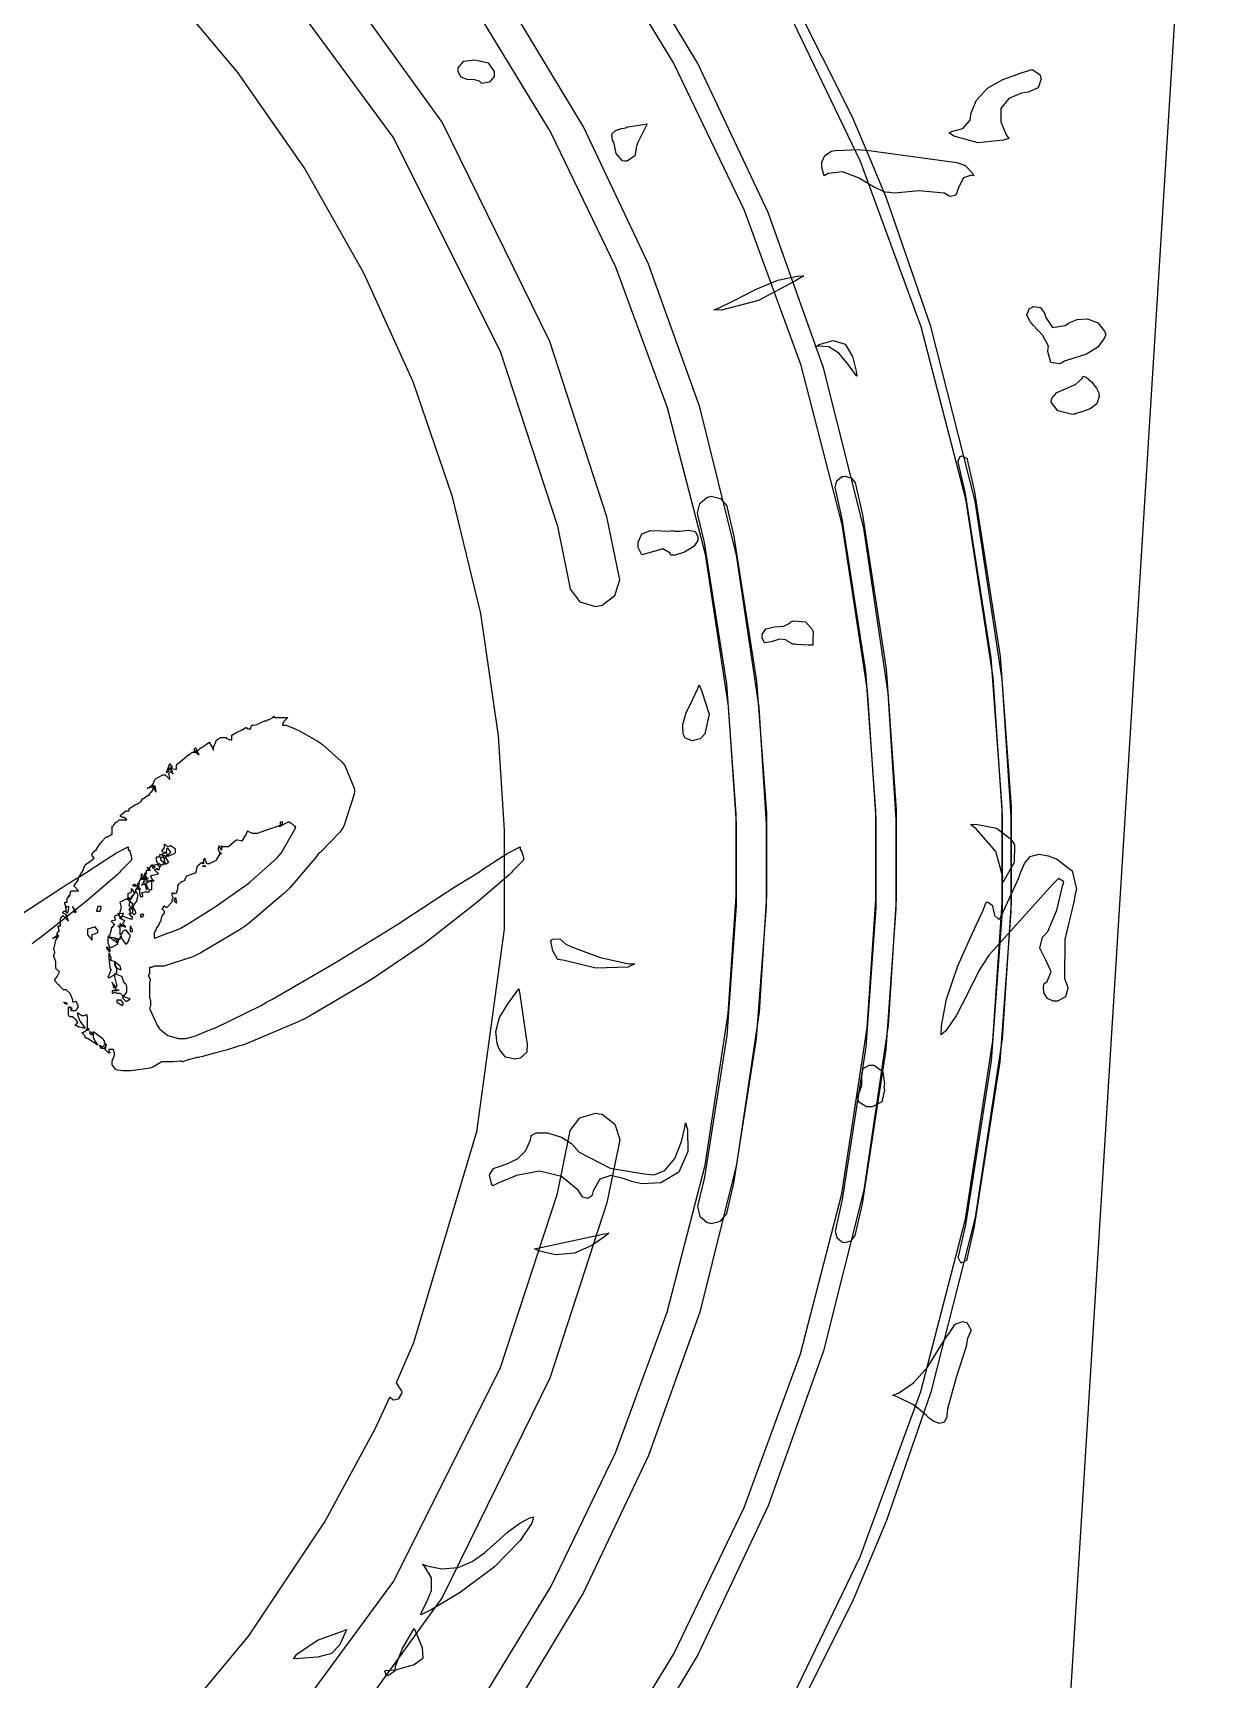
# Model space of a CAD drawing. Extents: x 103 to 248, y 22 to 332.
# Drawn here: x 201.2 to 238, y 112.5 to 164.1 of the extents above; entities that cross this region are included whole.
import ezdxf

# ---------------------------------------------------------------- set-up
doc = ezdxf.new("R2010")
doc.units = 0
doc.header["$MEASUREMENT"] = 0

msp = doc.modelspace()

# ---------------------------------------------------------------- linework, layer by layer
at = {"color": 32}
for points in [[(233.222, 104.21), (237.985, 180.835)], [(205.245, 165.701), (207.618, 162.869), (209.731, 159.826), (211.565, 156.593), (213.104, 153.186), (214.332, 149.619), (215.23, 145.913), (215.781, 142.084), (215.97, 139.132), (215.97, 138.148), (215.97, 136.032), (215.097, 129.678), (213.13, 123.067), (212.585, 121.815), (212.601, 121.788), (212.751, 121.55), (212.761, 121.532), (212.751, 121.48), (212.645, 121.303), (212.505, 121.269), (212.478, 121.285), (212.469, 121.295), (212.395, 121.356), (212.372, 121.356), (211.922, 120.366), (210.358, 117.493), (207.957, 113.885), (205.197, 110.56)]]:
    msp.add_lwpolyline(points, dxfattribs=at)
at = {"color": 7}
for points in [[(208.137, 166.752), (212.515, 160.796), (215.852, 154.107), (217.641, 148.655), (218.017, 146.792), (218.033, 146.685), (218.342, 146.288), (218.828, 146.14), (218.935, 146.156), (219.039, 146.174), (219.436, 146.483), (219.586, 146.968), (219.568, 147.072), (219.188, 148.948), (217.401, 154.442), (214.03, 161.313), (209.547, 167.528)], [(218.652, 167.459), (221.28, 163.134), (223.489, 158.549), (225.253, 153.732), (226.545, 148.708), (227.341, 143.505), (227.612, 139.488), (227.612, 138.148), (227.612, 136.697), (227.294, 132.341), (226.554, 127.555), (226.343, 126.611), (226.333, 126.567), (226.386, 126.365), (226.545, 126.234), (226.59, 126.224), (226.634, 126.216), (226.836, 126.268), (226.967, 126.427), (226.977, 126.471), (227.187, 127.424), (227.929, 132.257), (228.247, 136.677), (228.247, 138.148), (228.247, 139.467), (227.991, 143.422), (227.229, 148.588), (225.975, 153.615), (224.239, 158.477), (222.03, 163.145), (219.362, 167.587)], [(215.022, 164.932), (217.431, 160.973), (219.455, 156.778), (221.073, 152.37), (222.26, 147.773), (222.989, 143.013), (223.238, 139.338), (223.238, 138.113), (223.238, 136.759), (222.942, 132.698), (222.24, 128.262), (222.038, 127.389), (222.02, 127.327), (222.094, 127.04), (222.329, 126.842), (222.39, 126.824), (222.452, 126.807), (222.739, 126.881), (222.938, 127.116), (222.956, 127.176), (223.158, 128.068), (223.876, 132.606), (224.19, 136.736), (224.19, 138.113), (224.19, 139.329), (223.953, 142.978), (223.25, 147.742), (222.093, 152.378), (220.49, 156.859), (218.452, 161.16), (215.99, 165.255)], [(224.747, 165.02), (227.124, 160.089), (229.023, 154.909), (230.415, 149.506), (231.271, 143.91), (231.563, 139.59), (231.563, 138.148), (231.563, 136.588), (231.218, 131.904), (230.416, 126.771), (230.188, 125.765), (230.178, 125.749), (230.265, 125.589), (230.294, 125.589), (230.31, 125.581), (230.47, 125.668), (230.47, 125.695), (230.699, 126.709), (231.501, 131.869), (231.845, 136.579), (231.845, 138.148), (231.845, 139.573), (231.562, 143.847), (230.721, 149.441), (229.329, 154.911), (227.947, 158.929), (227.401, 160.231), (226.868, 161.488), (225.028, 165.158)], [(224.747, 111.442), (227.124, 116.368), (229.023, 121.546), (230.415, 126.944), (231.271, 132.534), (231.563, 136.85), (231.563, 138.289), (231.563, 139.85), (231.218, 144.534), (230.416, 149.667), (230.188, 150.672), (230.178, 150.69), (230.265, 150.848), (230.294, 150.848), (230.31, 150.858), (230.47, 150.771), (230.47, 150.742), (230.699, 149.728), (231.501, 144.569), (231.845, 139.86), (231.845, 138.289), (231.845, 136.865), (231.562, 132.592), (230.721, 126.996), (229.329, 121.526), (227.947, 117.508), (227.401, 116.204), (226.868, 114.949), (225.028, 111.281)], [(218.652, 109.006), (221.28, 113.328), (223.489, 117.909), (225.253, 122.723), (226.545, 127.742), (227.341, 132.939), (227.612, 136.952), (227.612, 138.289), (227.612, 139.741), (227.294, 144.097), (226.554, 148.882), (226.343, 149.824), (226.333, 149.868), (226.386, 150.072), (226.545, 150.205), (226.59, 150.213), (226.634, 150.223), (226.836, 150.169), (226.967, 150.011), (226.977, 149.967), (227.187, 149.014), (227.929, 144.181), (228.247, 139.762), (228.247, 138.289), (228.247, 136.972), (227.991, 133.017), (227.229, 127.85), (225.975, 122.823), (224.239, 117.961), (222.03, 113.294), (219.362, 108.851)], [(215.022, 111.471), (217.431, 115.43), (219.455, 119.625), (221.073, 124.033), (222.26, 128.63), (222.989, 133.39), (223.238, 137.065), (223.238, 138.289), (223.238, 139.644), (222.942, 143.705), (222.24, 148.141), (222.038, 149.013), (222.02, 149.075), (222.094, 149.363), (222.329, 149.561), (222.39, 149.578), (222.452, 149.596), (222.739, 149.521), (222.938, 149.287), (222.956, 149.225), (223.158, 148.335), (223.876, 143.797), (224.19, 139.667), (224.19, 138.289), (224.19, 137.074), (223.953, 133.424), (223.25, 128.661), (222.093, 124.025), (220.49, 119.543), (218.452, 115.243), (215.99, 111.148)], [(200.615, 136.349), (202.15, 137.355), (202.282, 137.443), (202.917, 137.83), (202.996, 137.884), (203.676, 138.325), (203.729, 138.359), (203.781, 138.395), (204.17, 138.598), (204.188, 138.606), (204.188, 138.501), (204.222, 138.501), (204.24, 138.475), (204.294, 138.283), (204.294, 138.219), (204.294, 138.186), (204.192, 138.086), (203.966, 137.857), (203.906, 137.796), (203.843, 137.734), (202.962, 136.966), (202.847, 136.878), (202.741, 136.79), (201.471, 135.785), (201.33, 135.679), (201.188, 135.573)], [(208.137, 109.65), (212.515, 115.606), (215.852, 122.295), (217.641, 127.748), (218.017, 129.61), (218.033, 129.716), (218.342, 130.114), (218.828, 130.263), (218.935, 130.245), (219.039, 130.229), (219.436, 129.92), (219.586, 129.435), (219.568, 129.329), (219.188, 127.455), (217.401, 121.961), (214.03, 115.09), (209.547, 108.875)]]:
    msp.add_lwpolyline(points, dxfattribs=at)
at = {"color": 32}
for points in [[(215.653, 162.807), (215.653, 162.746), (215.507, 162.565), (215.272, 162.527), (215.23, 162.56), (215.192, 162.592), (215.035, 162.632), (214.81, 162.649), (214.618, 162.72), (214.529, 162.889), (214.525, 162.947), (214.525, 163.018), (214.705, 163.227), (214.974, 163.249), (215.018, 163.266), (215.097, 163.257), (215.467, 163.169), (215.66, 162.894), (215.653, 162.807)], [(231.775, 160.796), (231.607, 160.752), (230.813, 160.66), (230.054, 160.868), (229.905, 160.973), (229.975, 161.017), (230.332, 161.115), (230.569, 161.375), (230.576, 161.466), (230.592, 161.605), (230.758, 162.005), (231.112, 162.38), (231.586, 162.643), (231.99, 162.797), (232.128, 162.843), (232.198, 162.869), (232.511, 162.961), (232.742, 162.806), (232.763, 162.737), (232.786, 162.664), (232.692, 162.384), (232.383, 162.252), (232.304, 162.242), (232.169, 162.216), (231.779, 162.052), (231.523, 161.744), (231.524, 161.326), (231.696, 160.919), (231.775, 160.796)], [(219.817, 161.149), (219.851, 161.167), (220.38, 161.247), (220.45, 161.255), (220.414, 161.193), (220.15, 160.674), (220.133, 160.62), (220.115, 160.559), (220.057, 160.251), (219.818, 160.085), (219.745, 160.091), (219.672, 160.098), (219.475, 160.325), (219.418, 160.638), (219.392, 160.69), (219.366, 160.744), (219.344, 160.932), (219.458, 161.053), (219.645, 161.108), (219.775, 161.134), (219.817, 161.149)], [(230.081, 160.055), (230.142, 160.047), (230.407, 159.95), (230.637, 159.712), (230.681, 159.632), (230.605, 159.649), (230.352, 159.563), (230.214, 159.289), (230.114, 159.027), (229.944, 158.978), (229.905, 158.997), (229.745, 159.085), (228.969, 159.156), (228.194, 159.086), (228.035, 159.103), (227.907, 159.115), (227.536, 159.281), (227.065, 159.566), (226.566, 159.753), (226.113, 159.699), (225.99, 159.632), (225.98, 159.659), (225.918, 159.904), (225.918, 159.985), (225.918, 160.055), (226.015, 160.263), (226.217, 160.4), (226.271, 160.408), (226.342, 160.418), (227.083, 160.453), (227.153, 160.444), (227.4, 160.418), (229.833, 160.091), (230.081, 160.055)], [(222.533, 155.435), (222.702, 155.494), (223.191, 155.73), (223.836, 156.07), (224.536, 156.358), (225.149, 156.487), (225.355, 156.493), (225.098, 156.343), (223.93, 155.725), (222.779, 155.426), (222.533, 155.435)], [(234.81, 154.657), (234.776, 154.55), (234.568, 154.258), (234.213, 154.045), (233.811, 153.919), (233.519, 153.823), (233.433, 153.775), (233.367, 153.739), (233.088, 153.781), (233, 154.129), (233.01, 154.234), (233.018, 154.296), (232.838, 154.623), (232.533, 154.95), (232.481, 155.01), (232.445, 155.054), (232.335, 155.271), (232.427, 155.474), (232.481, 155.505), (232.534, 155.537), (232.771, 155.505), (232.894, 155.328), (232.904, 155.292), (232.938, 155.188), (233.142, 154.875), (233.54, 154.944), (233.645, 155.01), (233.706, 155.049), (233.911, 155.125), (234.239, 155.152), (234.561, 155.021), (234.772, 154.758), (234.81, 154.657)], [(227.013, 153.352), (226.937, 153.447), (226.723, 153.745), (226.452, 154.076), (226.133, 154.275), (225.807, 154.296), (225.708, 154.27), (225.838, 154.342), (226.278, 154.47), (226.65, 154.354), (226.877, 153.967), (226.989, 153.508), (227.013, 153.352)], [(233.821, 152.153), (233.733, 152.163), (233.309, 152.263), (233.101, 152.538), (233.116, 152.612), (233.131, 152.677), (233.284, 152.842), (233.569, 152.969), (233.874, 153.103), (234.069, 153.279), (234.104, 153.352), (234.105, 153.356), (234.195, 153.325), (234.363, 153.176), (234.524, 152.976), (234.597, 152.835), (234.597, 152.789), (234.601, 152.716), (234.53, 152.487), (234.328, 152.326), (234.067, 152.239), (233.878, 152.182), (233.821, 152.153)], [(221.228, 148.519), (221.281, 148.499), (221.471, 148.501), (221.737, 148.529), (221.949, 148.491), (222.038, 148.328), (222.038, 148.273), (222.038, 148.209), (221.905, 148.016), (221.615, 147.837), (221.323, 147.742), (221.192, 147.744), (221.192, 147.744), (221.17, 147.808), (220.937, 147.948), (220.587, 147.836), (220.284, 147.759), (220.165, 147.987), (220.169, 148.06), (220.169, 148.15), (220.279, 148.416), (220.552, 148.515), (220.898, 148.503), (221.149, 148.499), (221.228, 148.519)], [(224.826, 145.062), (224.79, 145.098), (224.594, 145.114), (224.331, 145.028), (224.12, 144.994), (224.046, 145.154), (224.05, 145.204), (224.05, 145.263), (224.167, 145.44), (224.437, 145.499), (224.733, 145.526), (224.911, 145.616), (224.932, 145.661), (225.036, 145.689), (225.403, 145.653), (225.61, 145.442), (225.637, 145.38), (225.645, 145.346), (225.637, 145.028), (225.637, 144.921), (225.495, 144.921), (225.116, 144.948), (225.072, 144.956), (225.01, 144.956), (224.842, 145.054), (224.826, 145.062)], [(222.144, 142.029), (222.108, 141.994), (221.852, 141.927), (221.631, 142.019), (221.615, 142.063), (221.58, 142.15), (221.562, 142.442), (221.672, 142.809), (221.867, 143.21), (222.031, 143.565), (222.074, 143.687), (222.152, 143.51), (222.385, 142.765), (222.249, 142.143), (222.144, 142.029)], [(230.576, 139.311), (230.743, 139.321), (231.386, 139.193), (231.819, 138.87), (231.881, 138.782), (231.951, 138.668), (231.947, 138.118), (231.641, 137.583), (231.563, 137.477), (231.589, 137.663), (231.372, 138.461), (230.753, 139.171), (230.576, 139.311)], [(233.856, 137.124), (233.812, 136.887), (233.533, 135.705), (233.521, 134.488), (233.609, 134.232), (233.626, 134.171), (233.547, 133.911), (233.303, 133.773), (233.222, 133.773), (233.161, 133.773), (232.982, 133.852), (232.876, 134.029), (232.864, 134.221), (232.886, 134.322), (232.904, 134.338), (232.978, 134.393), (233.102, 134.699), (232.93, 135.057), (232.744, 135.435), (232.831, 135.783), (232.904, 135.855), (233, 135.953), (233.282, 136.619), (233.459, 137.372), (233.503, 137.513), (233.485, 137.523), (233.335, 137.611), (233.327, 137.619), (233.159, 137.434), (231.448, 135.547), (231.282, 135.36), (231.152, 135.219), (230.839, 134.725), (230.496, 134.025), (230.139, 133.332), (229.798, 132.848), (229.658, 132.715), (229.664, 132.996), (229.818, 133.832), (230.178, 134.877), (230.63, 135.88), (230.969, 136.626), (231.069, 136.878), (231.119, 136.87), (231.258, 136.776), (231.294, 136.613), (231.322, 136.452), (231.445, 136.357), (231.492, 136.349), (231.545, 136.455), (232.084, 137.637), (232.128, 137.76), (232.157, 137.844), (232.267, 138.086), (232.449, 138.303), (232.718, 138.38), (233.021, 138.326), (233.116, 138.289), (233.265, 138.228), (233.764, 137.854), (233.89, 137.284), (233.856, 137.124)], [(217.452, 135.679), (217.485, 135.719), (217.712, 135.727), (217.902, 135.555), (217.946, 135.537), (218.113, 135.467), (218.977, 135.146), (219.877, 134.947), (220.063, 134.938), (219.851, 134.841), (218.837, 134.809), (217.857, 135.044), (217.664, 135.078), (217.636, 135.088), (217.492, 135.352), (217.434, 135.653), (217.452, 135.679)], [(216.676, 132.504), (216.684, 132.442), (216.68, 132.173), (216.47, 131.991), (216.393, 131.975), (216.313, 131.957), (216.014, 132.019), (215.82, 132.257), (215.794, 132.328), (215.748, 132.442), (215.704, 132.818), (215.82, 133.258), (216.082, 133.692), (216.342, 134.045), (216.429, 134.162), (216.455, 133.995), (216.658, 132.628), (216.676, 132.504)], [(227.401, 130.458), (227.32, 130.458), (227.079, 130.604), (227.018, 130.857), (227.048, 130.881), (227.096, 130.925), (227.168, 131.138), (227.167, 131.428), (227.211, 131.665), (227.405, 131.763), (227.471, 131.763), (227.56, 131.763), (227.824, 131.56), (227.876, 131.181), (227.858, 131.093), (227.885, 130.987), (227.801, 130.616), (227.5, 130.458), (227.401, 130.458)], [(218.157, 129.223), (218.316, 129.046), (219.29, 128.545), (220.352, 128.359), (220.556, 128.341), (220.665, 128.335), (221.004, 128.47), (221.314, 128.848), (221.518, 129.377), (221.623, 129.815), (221.651, 129.963), (221.706, 129.749), (221.719, 129.067), (221.442, 128.421), (220.88, 128.079), (220.282, 128.05), (220.097, 128.094), (219.994, 128.115), (219.694, 128.217), (219.304, 128.311), (218.966, 128.199), (218.754, 127.836), (218.722, 127.706), (218.713, 127.679), (218.589, 127.595), (218.43, 127.637), (218.405, 127.67), (218.281, 127.847), (217.766, 128.28), (217.077, 128.451), (216.355, 128.311), (215.797, 128.078), (215.617, 127.988), (215.573, 128.05), (215.507, 128.337), (215.634, 128.535), (215.688, 128.552), (215.777, 128.585), (216.053, 128.677), (216.385, 128.836), (216.65, 129.099), (216.796, 129.427), (216.818, 129.54), (216.818, 129.567), (216.966, 129.65), (217.328, 129.646), (217.769, 129.511), (218.08, 129.312), (218.157, 129.223)], [(216.922, 126.012), (217.117, 126.056), (219.057, 126.472), (219.251, 126.507), (219.126, 126.401), (218.718, 126.117), (218.166, 125.876), (217.574, 125.827), (217.074, 125.943), (216.922, 126.012)], [(230.47, 123.155), (230.434, 122.953), (230.125, 121.987), (229.851, 121.003), (229.835, 120.79), (229.829, 120.738), (229.751, 120.583), (229.591, 120.545), (229.412, 120.613), (229.3, 120.69), (229.27, 120.72), (229.199, 120.792), (228.811, 121.113), (228.282, 121.382), (228.141, 121.426), (228.315, 121.496), (228.793, 121.819), (229.234, 122.318), (229.569, 122.855), (229.811, 123.246), (229.905, 123.366), (229.939, 123.41), (230.099, 123.649), (230.339, 123.742), (230.4, 123.719), (230.46, 123.702), (230.592, 123.464), (230.478, 123.2), (230.47, 123.155)], [(213.36, 114.547), (213.394, 114.647), (213.534, 114.934), (213.695, 115.314), (213.697, 115.708), (213.488, 116.05), (213.395, 116.134), (213.541, 116.08), (214.011, 115.992), (214.526, 116.034), (214.964, 116.217), (215.353, 116.493), (215.714, 116.816), (216.074, 117.142), (216.457, 117.424), (216.775, 117.584), (216.888, 117.615), (216.833, 117.419), (216.47, 116.878), (215.666, 116.056), (214.591, 115.245), (213.677, 114.7), (213.36, 114.547)], [(211.031, 114.088), (210.979, 113.964), (210.807, 113.599), (210.559, 113.339), (210.133, 113.226), (209.562, 113.182), (209.374, 113.171), (209.478, 113.313), (210.122, 113.749), (210.871, 114.027), (211.031, 114.088)], [(212.549, 112.819), (212.549, 112.819), (212.549, 112.819), (212.549, 112.819), (212.549, 112.819), (212.549, 112.819), (212.549, 112.819), (212.539, 112.784), (212.328, 112.634), (212.302, 112.642), (212.284, 112.642), (212.232, 112.783), (212.232, 112.783), (212.248, 112.801), (212.513, 112.828), (212.549, 112.819), (212.549, 112.819), (212.549, 112.819), (212.549, 112.819), (212.565, 112.943), (212.781, 113.498), (213.086, 114.019), (213.148, 114.124), (213.214, 113.976), (213.396, 113.524), (213.417, 113.181), (213.152, 112.984), (212.7, 112.854), (212.549, 112.819)]]:
    msp.add_lwpolyline(points, close=True, dxfattribs=at)
at = {"color": 7}
for points in [[(205.529, 141.075), (205.537, 141.067), (205.662, 141.041), (205.705, 141.041), (205.705, 141.059), (205.705, 141.099), (205.705, 141.111), (205.705, 141.129), (205.705, 141.169), (205.705, 141.181), (206.092, 141.5), (206.119, 141.5), (206.189, 141.562), (206.199, 141.57), (206.235, 141.57), (206.235, 141.57), (206.269, 141.57), (206.269, 141.57), (206.269, 141.57), (206.295, 141.57), (206.305, 141.57), (206.305, 141.57), (206.39, 141.496), (206.411, 141.5), (206.339, 141.604), (206.365, 141.604), (206.445, 141.684), (206.445, 141.71), (206.48, 141.71), (206.569, 141.773), (206.587, 141.781), (206.604, 141.791), (206.718, 141.879), (206.728, 141.887), (206.728, 141.887), (206.842, 141.684), (206.868, 141.64), (206.868, 141.72), (206.956, 141.949), (206.974, 141.957), (206.991, 141.967), (207.085, 142.029), (207.117, 142.029), (207.133, 142.029), (207.173, 142.029), (207.187, 142.029), (207.203, 142.029), (207.243, 142.029), (207.257, 142.029), (207.257, 142.011), (207.389, 141.957), (207.433, 141.957), (207.433, 141.975), (207.433, 142.016), (207.433, 142.029), (207.433, 142.047), (207.433, 142.087), (207.433, 142.099), (207.441, 142.109), (207.592, 142.197), (207.61, 142.205), (207.626, 142.215), (207.741, 142.267), (207.75, 142.276), (207.768, 142.276), (207.812, 142.302), (207.822, 142.31), (207.822, 142.32), (207.874, 142.346), (207.892, 142.346), (207.892, 142.338), (207.945, 142.31), (207.963, 142.31), (208.033, 142.31), (208.033, 142.346), (208.069, 142.416), (208.113, 142.416), (208.227, 142.444), (208.245, 142.452), (208.262, 142.462), (208.438, 142.55), (208.456, 142.558), (208.528, 142.558), (208.562, 142.592), (208.596, 142.584), (208.738, 142.671), (208.738, 142.699), (208.774, 142.663), (209.197, 142.663), (209.188, 142.655), (209.1, 142.568), (209.091, 142.558), (209.082, 142.55), (209.021, 142.451), (209.021, 142.416), (209.135, 142.416), (209.418, 142.303), (209.48, 142.276), (209.54, 142.25), (210.158, 141.897), (210.22, 141.853), (210.282, 141.809), (210.871, 141.279), (210.925, 141.217), (210.978, 141.157), (211.268, 140.45), (211.278, 140.37), (211.268, 140.255), (210.943, 139.251), (210.891, 139.171), (210.829, 139.083), (210.22, 138.439), (210.149, 138.395), (210.087, 138.307), (209.267, 137.337), (209.161, 137.231), (209.055, 137.134), (207.936, 136.19), (207.822, 136.102), (207.698, 136.014), (206.462, 135.282), (206.339, 135.22), (206.215, 135.159), (205.303, 134.867), (205, 134.867), (204.99, 134.859), (204.917, 134.831), (204.894, 134.831), (204.858, 134.831), (204.858, 134.805), (204.858, 134.746), (204.858, 134.725), (204.858, 134.709), (204.858, 134.655), (204.858, 134.655), (204.858, 134.638), (204.832, 134.594), (204.823, 134.585), (204.832, 134.559), (204.894, 134.444), (204.894, 134.444), (204.884, 134.436), (204.858, 134.337), (204.858, 134.302), (204.858, 134.286), (204.858, 134.246), (204.858, 134.232), (204.858, 134.215), (204.858, 134.175), (204.858, 134.162), (204.858, 133.879), (204.866, 133.871), (204.894, 133.772), (204.894, 133.739), (204.894, 133.721), (204.894, 133.667), (204.894, 133.667), (204.894, 133.633), (204.894, 133.616), (204.866, 133.572), (204.858, 133.562), (204.874, 133.518), (205.104, 133.023), (205.14, 132.961), (205.175, 132.901), (205.431, 132.693), (205.769, 132.608), (205.882, 132.608), (206.004, 132.608), (206.331, 132.698), (206.375, 132.715), (206.798, 132.891), (206.921, 132.935), (208.359, 133.642), (208.528, 133.739), (208.694, 133.827), (210.432, 134.833), (210.608, 134.938), (210.793, 135.044), (212.557, 136.138), (212.725, 136.242), (212.892, 136.349), (214.427, 137.355), (214.559, 137.443), (215.194, 137.83), (215.273, 137.884), (215.952, 138.325), (216.006, 138.359), (216.058, 138.395), (216.447, 138.598), (216.465, 138.606), (216.465, 138.501), (216.499, 138.501), (216.516, 138.475), (216.57, 138.283), (216.57, 138.219), (216.57, 138.186), (216.468, 138.086), (216.243, 137.857), (216.183, 137.796), (216.12, 137.734), (215.239, 136.966), (215.124, 136.878), (215.018, 136.79), (213.747, 135.785), (213.607, 135.679), (213.465, 135.573), (211.904, 134.515), (211.737, 134.408), (211.569, 134.304), (209.867, 133.307), (209.69, 133.21), (209.514, 133.121), (207.812, 132.406), (207.646, 132.362), (207.618, 132.354), (207.362, 132.266), (207.327, 132.256), (207.3, 132.248), (206.974, 132.169), (206.94, 132.151), (206.551, 132.045), (206.533, 132.037), (206.387, 132.009), (206.339, 132.009), (206.313, 132.001), (206.109, 131.948), (206.092, 131.939), (206.074, 131.931), (205.925, 131.878), (205.916, 131.869), (205.898, 131.869), (205.854, 131.895), (205.846, 131.903), (205.818, 131.895), (205.601, 131.869), (205.529, 131.869), (205.457, 131.869), (205.299, 131.869), (205.246, 131.869), (205.228, 131.86), (204.962, 131.71), (204.928, 131.692), (204.884, 131.676), (204.282, 131.586), (204.082, 131.586), (204.02, 131.586), (203.861, 131.614), (203.835, 131.622), (203.808, 131.632), (203.693, 131.783), (203.693, 131.833), (203.693, 131.895), (203.747, 132.045), (203.765, 132.079), (203.765, 132.079), (203.765, 132.115), (203.765, 132.115), (203.765, 132.151), (203.755, 132.169), (203.729, 132.256), (203.729, 132.256), (203.729, 132.256), (203.623, 132.256), (203.589, 132.256), (203.589, 132.23), (203.613, 132.151), (203.623, 132.151), (203.579, 132.151), (203.455, 132.266), (203.447, 132.292), (203.517, 132.398), (203.507, 132.407), (203.447, 132.48), (203.447, 132.504), (203.447, 132.53), (203.385, 132.6), (203.376, 132.608), (203.367, 132.618), (203.128, 132.795), (203.094, 132.821), (203.094, 132.644), (203.102, 132.628), (203.154, 132.514), (203.164, 132.504), (203.236, 132.398), (202.917, 132.608), (202.899, 132.608), (202.847, 132.636), (202.847, 132.644), (202.847, 132.672), (202.785, 132.734), (202.777, 132.751), (202.741, 132.785), (202.767, 132.795), (202.908, 132.874), (202.917, 132.891), (202.917, 133.103), (202.917, 133.139), (202.917, 133.218), (202.917, 133.244), (202.917, 133.271), (202.891, 133.342), (202.883, 133.35), (202.873, 133.342), (202.8, 133.314), (202.777, 133.314), (202.741, 133.314), (202.635, 133.386), (202.601, 133.42), (202.601, 133.36), (202.653, 133.21), (202.671, 133.174), (202.687, 133.139), (202.829, 132.937), (202.847, 132.927), (202.777, 132.927), (202.767, 132.937), (202.668, 132.961), (202.635, 132.961), (202.635, 132.971), (202.581, 132.997), (202.565, 132.997), (202.53, 132.997), (202.601, 133.103), (202.601, 133.131), (202.547, 133.201), (202.53, 133.21), (202.521, 133.219), (202.448, 133.28), (202.424, 133.28), (202.424, 133.28), (202.388, 133.28), (202.388, 133.28), (202.354, 133.28), (202.318, 133.35), (202.318, 133.386), (202.318, 133.464), (202.318, 133.49), (202.318, 133.518), (202.318, 133.578), (202.318, 133.597), (202.326, 133.588), (202.372, 133.562), (202.388, 133.562), (202.424, 133.562), (202.388, 133.49), (202.414, 133.482), (202.555, 133.482), (202.565, 133.49), (202.573, 133.5), (202.625, 133.588), (202.635, 133.597), (202.565, 133.773), (202.555, 133.765), (202.482, 133.739), (202.458, 133.739), (202.458, 133.801), (202.397, 133.969), (202.388, 133.985), (202.379, 134.013), (202.253, 134.126), (202.212, 134.126), (202.168, 134.126), (202.052, 134.241), (202.035, 134.268), (202.008, 134.286), (201.895, 134.406), (201.895, 134.444), (201.965, 134.549), (202.035, 134.691), (201.929, 134.797), (201.929, 135.008), (201.859, 135.184), (201.859, 135.212), (201.885, 135.274), (201.895, 135.29), (201.895, 135.318), (201.859, 135.377), (201.859, 135.396), (201.929, 135.679), (201.965, 135.749), (201.965, 135.767), (201.965, 135.807), (201.965, 135.819), (201.965, 135.837), (201.965, 135.877), (201.965, 135.89), (202.035, 135.996), (202.026, 135.996), (202.001, 136.102), (202.001, 136.136), (202.071, 136.136), (202.071, 136.164), (202.071, 136.223), (202.071, 136.242), (202.071, 136.27), (202.071, 136.329), (202.071, 136.349), (202.142, 136.455), (202.318, 136.278), (202.248, 136.489), (202.142, 136.525), (202.142, 136.561), (202.15, 136.561), (202.178, 136.587), (202.178, 136.595), (202.248, 136.595), (202.248, 136.649), (202.22, 136.808), (202.212, 136.808), (202.212, 136.878), (202.282, 136.878), (202.282, 136.984), (202.354, 137.09), (202.354, 137.054), (202.362, 137.064), (202.388, 137.163), (202.388, 137.195), (202.388, 137.204), (202.414, 137.231), (202.424, 137.231), (202.476, 137.231), (202.595, 137.231), (202.635, 137.231), (202.494, 137.371), (202.494, 137.399), (202.555, 137.469), (202.565, 137.477), (202.573, 137.487), (202.635, 137.586), (202.635, 137.619), (202.635, 137.637), (202.661, 137.681), (202.671, 137.69), (202.671, 137.708), (202.707, 137.747), (202.707, 137.76), (202.723, 137.769), (202.777, 137.869), (202.777, 137.9), (202.847, 138.042), (202.883, 138.077), (202.988, 138.148), (203.13, 138.253), (203.12, 138.263), (203.06, 138.336), (203.06, 138.359), (203.06, 138.387), (203.12, 138.449), (203.13, 138.465), (203.13, 138.475), (203.182, 138.501), (203.2, 138.501), (203.19, 138.511), (203.314, 138.713), (203.34, 138.748), (203.367, 138.775), (203.506, 138.924), (203.553, 138.924), (203.561, 138.934), (203.66, 138.994), (203.693, 138.994), (203.693, 139.022), (203.693, 139.081), (203.693, 139.101), (203.693, 139.128), (203.693, 139.187), (203.693, 139.207), (203.693, 139.207), (203.689, 139.237), (203.693, 139.241), (203.693, 139.251), (203.729, 139.277), (203.729, 139.277), (203.737, 139.295), (203.81, 139.383), (203.835, 139.383), (203.906, 139.453), (204.152, 139.453), (204.143, 139.463), (204.07, 139.524), (204.046, 139.524), (204.028, 139.524), (203.984, 139.551), (203.976, 139.56), (203.966, 139.56), (203.942, 139.586), (203.942, 139.594), (204.118, 139.736), (204.222, 139.736), (204.222, 139.736), (204.222, 139.77), (204.222, 139.77), (204.222, 139.806), (204.399, 139.912), (204.399, 139.922), (204.453, 139.947), (204.471, 139.947), (204.487, 139.947), (204.527, 139.983), (204.541, 139.983), (204.575, 140.017), (204.593, 140.035), (204.647, 140.123), (204.647, 140.123), (204.681, 140.123), (204.698, 140.141), (204.818, 140.229), (204.858, 140.229), (204.858, 140.257), (204.91, 140.335), (204.928, 140.335), (204.964, 140.406), (205, 140.512), (205, 140.442), (205, 140.415), (205.052, 140.335), (205.07, 140.335), (205.034, 140.512), (204.964, 140.512), (204.964, 140.565), (205.025, 140.706), (205.034, 140.722), (205.043, 140.74), (205.274, 140.865), (205.353, 140.865), (205.493, 140.722), (205.493, 140.766), (205.466, 140.891), (205.457, 140.899), (205.529, 140.971), (205.599, 140.899), (205.529, 141.075)], [(206.269, 141.57), (206.269, 141.676), (206.269, 141.686), (206.295, 141.71), (206.305, 141.71), (206.339, 141.64), (206.269, 141.57)], [(205.493, 141.217), (205.501, 141.209), (205.529, 141.163), (205.529, 141.147), (205.563, 141.147), (205.563, 141.075), (205.563, 141.085), (205.537, 141.111), (205.529, 141.111), (205.529, 141.005), (205.519, 141.015), (205.493, 141.06), (205.493, 141.075), (205.457, 141.075), (205.457, 140.971), (205.448, 140.962), (205.402, 140.935), (205.387, 140.935), (205.493, 141.217)], [(204.788, 140.442), (204.804, 140.442), (204.848, 140.468), (204.858, 140.476), (204.866, 140.486), (204.939, 140.546), (204.964, 140.546), (204.964, 140.476), (204.788, 140.442)], [(208.951, 139.277), (208.528, 139.135), (208.492, 139.119), (208.227, 139.03), (208.139, 139.03), (208.085, 139.03), (207.945, 139.092), (207.927, 139.101), (207.917, 139.084), (207.865, 138.968), (207.856, 138.958), (207.75, 138.782), (207.732, 138.792), (207.613, 138.818), (207.574, 138.818), (207.548, 138.792), (207.344, 138.616), (207.327, 138.606), (207.151, 138.606), (207.141, 138.606), (207.117, 138.634), (207.117, 138.642), (207.117, 138.501), (207.045, 138.642), (207.035, 138.634), (207.01, 138.561), (207.01, 138.535), (207.01, 138.509), (207.063, 138.429), (207.081, 138.429), (207.071, 138.413), (206.956, 138.21), (206.94, 138.183), (206.922, 138.166), (206.724, 138.077), (206.658, 138.077), (206.587, 138.253), (206.577, 138.245), (206.551, 138.199), (206.551, 138.183), (206.551, 138.077), (206.542, 138.077), (206.515, 138.104), (206.515, 138.113), (206.489, 138.104), (206.339, 137.979), (206.339, 137.936), (206.329, 137.928), (206.305, 137.829), (206.305, 137.796), (206.022, 137.69), (206.004, 137.673), (205.952, 137.579), (205.952, 137.547), (205.942, 137.539), (205.882, 137.513), (205.882, 137.513), (205.846, 137.513), (205.776, 137.443), (205.766, 137.434), (205.74, 137.388), (205.74, 137.371), (205.74, 137.267), (205.73, 137.258), (205.705, 137.185), (205.705, 137.16), (205.687, 137.16), (205.633, 137.134), (205.633, 137.124), (205.633, 137.16), (205.563, 137.16), (205.563, 137.124), (205.563, 137.098), (205.589, 137.028), (205.599, 137.018), (205.563, 136.948), (205.563, 136.878), (205.387, 136.701), (205.317, 136.772), (205.317, 136.745), (205.255, 136.675), (205.246, 136.665), (205.317, 136.595), (205.317, 136.525), (205.317, 136.525), (205.246, 136.446), (205.246, 136.419), (205.237, 136.411), (205.21, 136.312), (205.21, 136.278), (205.192, 136.262), (205.14, 136.168), (205.14, 136.136), (205.131, 136.128), (205.07, 136.057), (205.07, 136.032), (205.07, 136.014), (205.034, 135.974), (205.034, 135.96), (205.025, 135.952), (205, 135.906), (205, 135.89), (205, 135.783), (205, 135.775), (205.025, 135.749), (205.034, 135.749), (205.078, 135.767), (205.457, 135.909), (205.493, 135.926), (205.528, 135.935), (205.818, 136.049), (205.846, 136.066), (205.872, 136.076), (206.074, 136.2), (206.092, 136.208), (206.137, 136.234), (206.78, 136.649), (206.868, 136.701), (206.956, 136.755), (207.838, 137.372), (207.927, 137.443), (208.015, 137.513), (208.835, 138.246), (208.915, 138.325), (208.985, 138.405), (209.426, 139.171), (209.444, 139.241), (209.416, 139.241), (209.346, 139.303), (209.338, 139.311), (209.328, 139.321), (209.229, 139.383), (209.197, 139.383), (209.179, 139.375), (209.059, 139.311), (209.021, 139.311), (209.021, 139.383), (208.951, 139.383), (208.951, 139.277)], [(208.985, 139.311), (209.057, 139.311), (209.047, 139.303), (208.948, 139.241), (208.915, 139.241), (208.985, 139.311)], [(205.317, 138.571), (205.307, 138.563), (205.246, 138.49), (205.246, 138.465), (205.246, 138.457), (205.351, 138.429), (205.387, 138.429), (205.21, 138.359), (205.176, 138.359), (205.176, 138.289), (205.07, 138.289), (205.07, 138.289), (205.07, 138.253), (205.07, 138.253), (205.07, 138.219), (205.07, 138.183), (205.07, 138.166), (205.095, 138.122), (205.104, 138.113), (205.113, 138.104), (205.238, 138.042), (205.281, 138.042), (205.281, 138.077), (205.353, 138.077), (205.379, 138.077), (205.457, 138.13), (205.457, 138.148), (205.448, 138.158), (205.361, 138.281), (205.353, 138.289), (205.353, 138.289), (205.413, 138.316), (205.423, 138.325), (205.439, 138.316), (205.642, 138.403), (205.669, 138.429), (205.669, 138.535), (205.642, 138.553), (205.53, 138.642), (205.493, 138.642), (205.484, 138.634), (205.438, 138.606), (205.423, 138.606), (205.353, 138.678), (205.317, 138.678), (205.317, 138.571)], [(205.387, 138.325), (205.387, 138.325), (205.387, 138.325), (205.387, 138.325), (205.317, 138.219), (205.317, 138.184), (205.353, 138.104), (205.353, 138.077), (205.335, 138.086), (205.246, 138.159), (205.246, 138.183), (205.237, 138.183), (205.21, 138.21), (205.21, 138.219), (205.21, 138.289), (205.281, 138.289), (205.281, 138.281), (205.307, 138.253), (205.317, 138.253), (205.317, 138.281), (205.255, 138.343), (205.246, 138.359), (205.387, 138.325)], [(205.387, 138.429), (205.387, 138.465), (205.413, 138.571), (205.423, 138.571), (205.529, 138.429), (205.493, 138.429), (205.493, 138.403), (205.431, 138.343), (205.423, 138.325), (205.387, 138.429)], [(207.117, 138.395), (207.045, 138.359), (207.117, 138.395)], [(203.942, 136.878), (203.932, 136.87), (203.958, 136.747), (203.976, 136.737), (203.976, 136.701), (203.906, 136.489), (203.896, 136.481), (203.823, 136.455), (203.799, 136.455), (203.79, 136.455), (203.765, 136.429), (203.765, 136.419), (203.799, 136.313), (203.659, 136.278), (203.765, 136.172), (203.76, 136.168), (203.729, 136.172), (203.729, 136.172), (203.729, 136.146), (203.676, 136.066), (203.659, 136.066), (203.659, 136.005), (203.605, 135.819), (203.589, 135.819), (203.553, 135.783), (203.553, 135.643), (203.553, 135.599), (203.605, 135.467), (203.623, 135.467), (203.684, 135.467), (203.852, 135.556), (203.87, 135.573), (203.835, 135.607), (203.87, 135.607), (203.906, 135.713), (203.888, 135.713), (203.848, 135.713), (203.835, 135.713), (203.817, 135.713), (203.778, 135.713), (203.765, 135.713), (203.799, 135.749), (203.942, 135.713), (203.932, 135.731), (203.965, 135.819), (203.976, 135.819), (203.976, 135.759), (204.108, 135.573), (204.152, 135.573), (204.222, 135.679), (204.222, 135.749), (204.258, 135.783), (204.258, 135.837), (204.126, 135.996), (204.082, 135.996), (204.012, 135.96), (204.012, 135.934), (203.958, 135.855), (203.942, 135.855), (203.942, 135.882), (203.942, 135.941), (203.942, 135.96), (203.942, 135.988), (203.942, 136.047), (203.942, 136.066), (203.932, 136.066), (203.906, 136.094), (203.906, 136.102), (203.87, 136.136), (203.942, 136.136), (203.976, 136.172), (203.984, 136.164), (204.083, 136.102), (204.118, 136.102), (204.012, 136.208), (204.082, 136.278), (204.072, 136.288), (203.973, 136.349), (203.942, 136.349), (203.942, 136.385), (203.976, 136.385), (204.012, 136.455), (204.028, 136.438), (204.253, 136.349), (204.329, 136.349), (204.329, 136.419), (204.301, 136.419), (204.231, 136.508), (204.222, 136.525), (204.294, 136.525), (204.284, 136.535), (204.258, 136.58), (204.258, 136.595), (204.249, 136.605), (204.222, 136.65), (204.222, 136.665), (204.24, 136.665), (204.294, 136.665), (204.294, 136.665), (204.311, 136.665), (204.351, 136.665), (204.365, 136.665), (204.365, 136.683), (204.337, 136.729), (204.329, 136.737), (204.355, 136.763), (204.471, 136.929), (204.471, 136.984), (204.505, 137.09), (204.495, 137.108), (204.435, 137.228), (204.435, 137.267), (204.505, 137.301), (204.505, 137.293), (204.531, 137.267), (204.541, 137.267), (204.575, 137.267), (204.505, 137.337), (204.505, 137.355), (204.505, 137.407), (204.505, 137.407), (204.505, 137.407), (204.505, 137.461), (204.505, 137.477), (204.505, 137.433), (204.531, 137.301), (204.541, 137.301), (204.541, 137.16), (204.575, 137.054), (204.647, 137.054), (204.647, 137.082), (204.619, 137.152), (204.611, 137.16), (204.619, 137.17), (204.719, 137.195), (204.752, 137.195), (204.778, 137.195), (204.858, 137.195), (204.858, 137.195), (204.848, 137.204), (204.855, 137.267), (204.858, 137.267), (204.928, 137.267), (204.928, 137.301), (204.928, 137.301), (204.928, 137.337), (204.928, 137.337), (204.928, 137.337), (204.928, 137.363), (204.928, 137.371), (204.928, 137.547), (204.884, 137.547), (204.77, 137.461), (204.752, 137.443), (204.611, 137.407), (204.628, 137.416), (204.681, 137.516), (204.681, 137.547), (205, 137.547), (204.982, 137.547), (204.936, 137.611), (204.928, 137.619), (204.894, 137.69), (204.902, 137.699), (204.947, 137.724), (204.964, 137.724), (205.14, 137.76), (205, 137.9), (205.034, 137.9), (205.034, 137.9), (205.095, 137.928), (205.104, 137.936), (205.104, 137.9), (205.176, 137.9), (205.176, 137.972), (205.21, 138.006), (205.21, 138.006), (205.176, 138.006), (205.176, 138.006), (205.14, 138.006), (205.14, 138.006), (205.14, 138.042), (205.14, 138.042), (205.14, 138.042), (205.14, 138.068), (205.14, 138.077), (205.14, 138.042), (205.113, 138.052), (204.964, 138.019), (204.964, 138.006), (204.928, 138.042), (204.91, 138.026), (204.823, 137.906), (204.823, 137.866), (204.752, 137.866), (204.752, 137.76), (204.717, 137.76), (204.699, 137.743), (204.701, 137.627), (204.717, 137.619), (204.717, 137.583), (204.647, 137.654), (204.629, 137.637), (204.541, 137.547), (204.541, 137.547), (204.531, 137.539), (204.531, 137.452), (204.541, 137.443), (204.523, 137.434), (204.471, 137.361), (204.471, 137.337), (204.435, 137.267), (204.399, 137.16), (204.381, 137.144), (204.294, 137.024), (204.294, 136.984), (204.284, 136.976), (204.222, 136.93), (204.222, 136.914), (204.152, 136.984), (203.942, 136.878)], [(204.611, 137.76), (204.681, 137.654), (204.681, 137.654), (204.742, 137.629), (204.752, 137.619), (204.788, 137.583), (204.575, 137.583), (204.611, 137.69), (204.611, 137.76)], [(204.752, 137.654), (204.717, 137.796), (204.752, 137.654)], [(204.788, 137.972), (204.894, 137.866), (204.858, 137.866), (204.788, 137.972)], [(204.928, 138.042), (204.964, 137.936), (204.98, 137.936), (205.025, 137.964), (205.034, 137.972), (204.928, 138.042)], [(206.587, 138.006), (206.515, 138.006), (206.515, 138.006), (206.604, 137.998), (206.622, 138.006), (206.587, 138.006)], [(204.294, 137.195), (204.294, 137.195), (204.294, 137.231), (204.294, 137.231), (204.294, 137.231), (204.294, 137.284), (204.294, 137.301), (204.329, 137.267), (204.329, 137.24), (204.389, 137.17), (204.399, 137.16), (204.294, 137.054), (204.258, 136.948), (204.222, 137.018), (204.188, 136.984), (204.188, 137.16), (204.196, 137.152), (204.284, 137.186), (204.294, 137.195)], [(204.399, 137.443), (204.399, 137.425), (204.425, 137.371), (204.435, 137.371), (204.365, 137.371), (204.329, 137.407), (204.345, 137.407), (204.389, 137.434), (204.399, 137.443), (204.399, 137.443), (204.399, 137.443), (204.399, 137.443)], [(204.435, 137.407), (204.505, 137.407), (204.497, 137.399), (204.435, 137.406), (204.435, 137.407)], [(204.752, 137.267), (204.752, 137.276), (204.806, 137.301), (204.823, 137.301), (204.814, 137.311), (204.788, 137.356), (204.788, 137.371), (204.717, 137.477), (204.752, 137.267)], [(204.823, 137.619), (204.752, 137.619), (204.752, 137.654), (204.752, 137.645), (204.806, 137.619), (204.823, 137.619)], [(202.248, 136.737), (202.318, 136.737), (202.318, 136.685), (202.291, 136.535), (202.282, 136.525), (202.273, 136.535), (202.248, 136.58), (202.248, 136.595), (202.248, 136.613), (202.248, 136.665), (202.248, 136.665), (202.248, 136.737)], [(202.494, 136.561), (202.565, 136.561), (202.565, 136.587), (202.503, 136.657), (202.494, 136.665), (202.485, 136.675), (202.458, 136.722), (202.458, 136.737), (202.494, 136.561)], [(203.236, 136.737), (203.2, 136.595), (203.226, 136.595), (203.306, 136.595), (203.306, 136.595), (203.314, 136.595), (203.34, 136.703), (203.34, 136.737), (203.236, 136.737)], [(204.294, 136.665), (204.284, 136.675), (204.258, 136.722), (204.258, 136.737), (204.222, 136.772), (204.258, 136.914), (204.258, 136.896), (204.311, 136.842), (204.329, 136.842), (204.294, 136.665)], [(204.435, 136.525), (204.435, 136.553), (204.407, 136.615), (204.399, 136.631), (204.381, 136.631), (204.337, 136.657), (204.329, 136.665), (204.329, 136.525), (204.329, 136.517), (204.355, 136.489), (204.365, 136.489), (204.435, 136.525)], [(205.705, 136.842), (205.633, 136.914), (205.669, 137.018), (205.705, 136.842)], [(202.248, 136.385), (202.248, 136.455), (202.282, 136.455), (202.273, 136.446), (202.248, 136.401), (202.248, 136.385)], [(204.046, 136.525), (204.036, 136.517), (204.012, 136.471), (204.012, 136.455), (204.012, 136.455), (203.976, 136.419), (203.976, 136.419), (203.976, 136.419), (203.95, 136.385), (203.942, 136.385), (203.942, 136.419), (203.87, 136.525), (203.878, 136.517), (204.003, 136.525), (204.046, 136.525)], [(203.942, 136.208), (204.012, 136.136), (203.976, 136.102), (203.966, 136.112), (203.942, 136.185), (203.942, 136.208)], [(204.647, 136.419), (204.681, 136.489), (204.647, 136.489), (204.647, 136.489), (204.611, 136.489), (204.611, 136.489), (204.575, 136.489), (204.575, 136.419), (204.647, 136.419)], [(201.825, 135.749), (201.841, 135.749), (201.885, 135.775), (201.895, 135.783), (201.903, 135.793), (201.976, 135.855), (202.001, 135.855), (202.001, 135.783), (201.825, 135.749)], [(203.06, 135.679), (203.06, 135.697), (203.06, 135.737), (203.06, 135.749), (203.06, 135.777), (203.06, 135.836), (203.06, 135.855), (203.236, 135.926), (203.236, 135.996), (203.226, 136.005), (203.164, 136.078), (203.164, 136.102), (202.917, 136.032), (202.917, 135.855), (203.06, 135.679)], [(203.589, 135.783), (203.605, 135.793), (203.781, 135.759), (203.799, 135.749), (203.87, 135.607), (203.834, 135.607), (203.737, 135.671), (203.729, 135.679), (203.729, 135.679), (203.597, 135.767), (203.589, 135.783)], [(204.258, 135.96), (204.329, 135.96), (204.329, 136.004), (204.266, 136.12), (204.258, 136.136), (204.258, 135.96)], [(203.517, 135.467), (203.517, 135.432), (203.595, 135.326), (203.623, 135.326), (203.623, 135.396), (203.517, 135.467)], [(203.589, 135.078), (203.659, 135.078), (203.659, 135.132), (203.597, 135.274), (203.589, 135.29), (203.589, 135.078)], [(203.553, 134.515), (203.605, 134.515), (203.765, 134.594), (203.765, 134.621), (203.799, 134.655), (203.808, 134.655), (203.835, 134.682), (203.835, 134.691), (203.835, 134.709), (203.835, 134.749), (203.835, 134.761), (203.835, 134.779), (203.835, 134.831), (203.835, 134.831), (203.825, 134.841), (203.799, 134.886), (203.799, 134.902), (203.799, 135.008), (203.623, 135.044), (203.595, 135.018), (203.631, 134.779), (203.659, 134.761), (203.553, 134.515)], [(204.046, 133.915), (204.152, 134.056), (204.152, 134.074), (204.152, 134.113), (204.152, 134.126), (204.152, 134.144), (204.152, 134.184), (204.152, 134.196), (204.152, 134.224), (204.126, 134.302), (204.118, 134.302), (204.108, 134.312), (204.046, 134.385), (204.046, 134.408), (204.036, 134.418), (204.012, 134.491), (204.012, 134.515), (204.002, 134.533), (203.824, 134.621), (203.765, 134.621), (203.765, 134.533), (203.825, 134.286), (203.835, 134.268), (203.765, 134.092), (203.693, 134.092), (203.693, 134.02), (203.711, 134.02), (203.765, 134.047), (203.765, 134.056), (203.835, 134.02), (203.942, 134.02), (204.046, 133.915)], [(203.942, 134.867), (203.932, 134.885), (203.806, 134.973), (203.765, 134.973), (203.765, 134.939), (203.79, 134.841), (203.799, 134.831), (203.808, 134.823), (203.933, 134.761), (203.976, 134.761), (203.942, 134.867)], [(203.729, 134.196), (203.799, 134.196), (203.799, 134.224), (203.737, 134.294), (203.729, 134.302), (203.72, 134.312), (203.693, 134.357), (203.693, 134.372), (203.729, 134.196)], [(203.906, 134.126), (203.896, 134.118), (203.835, 134.092), (203.835, 134.092), (203.835, 134.092), (203.808, 134.092), (203.799, 134.092), (203.765, 134.126), (203.906, 134.126)], [(202.282, 133.667), (202.273, 133.677), (202.212, 133.703), (202.212, 133.703), (202.212, 133.703), (202.178, 133.73), (202.178, 133.739), (202.186, 133.73), (202.238, 133.73), (202.248, 133.739), (202.282, 133.667)], [(202.354, 133.597), (202.37, 133.597), (202.424, 133.544), (202.424, 133.526), (202.354, 133.597)], [(203.835, 133.809), (203.835, 133.739), (204.012, 133.633), (204.046, 133.703), (203.976, 133.809), (203.835, 133.809)], [(204.258, 133.843), (204.012, 133.915), (204.012, 133.881), (204.117, 133.773), (204.152, 133.773), (204.258, 133.843)], [(202.953, 132.927), (202.953, 132.857), (202.935, 132.857), (202.883, 132.883), (202.883, 132.891), (202.899, 132.891), (202.953, 132.919), (202.953, 132.927)], [(203.06, 132.715), (203.06, 132.785), (202.988, 132.821), (202.988, 132.751), (203.06, 132.715)], [(203.447, 132.292), (203.447, 132.292), (203.412, 132.292), (203.412, 132.292), (203.376, 132.292), (203.358, 132.292), (203.306, 132.372), (203.306, 132.398), (203.376, 132.328), (203.483, 132.432), (203.483, 132.292), (203.447, 132.292)]]:
    msp.add_lwpolyline(points, close=True, dxfattribs=at)

doc.saveas('drawing.dxf')
